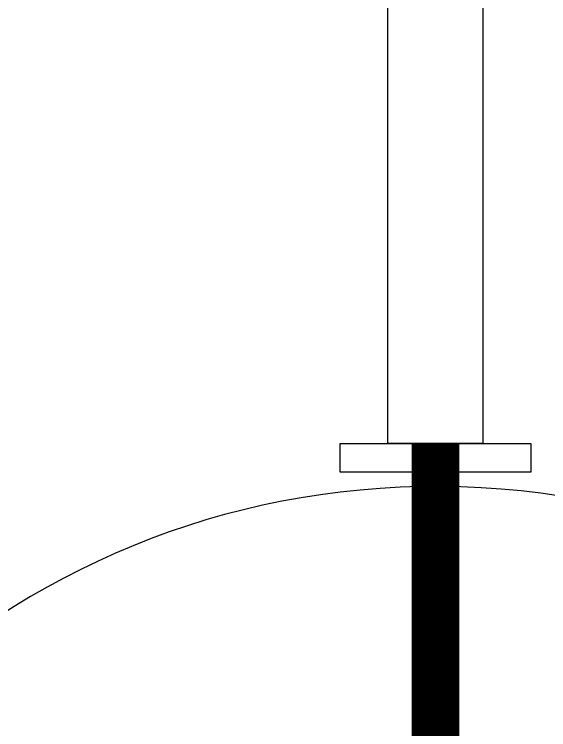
# Model space of a CAD drawing. Extents: x 11477420 to 23072185, y -28506554 to -14238804.
# Drawn here: x 11485804 to 11486365, y -14315729 to -14314979 of the extents above; entities that cross this region are included whole.
import ezdxf

# ---------------------------------------------------------------- set-up
doc = ezdxf.new("R2010")
doc.units = 0
doc.header["$LTSCALE"] = 50
doc.header["$MEASUREMENT"] = 0
doc.linetypes.add('HIDDEN', pattern=[0.375, 0.25, -0.125])
doc.layers.get('0').update_dxf_attribs({"linetype": 'CONTINUOUS'})
for name, color, linetype in [('1.천장.벽체선(내벽)', 3, 'CONTINUOUS'), ('3.기호.계단선', 30, 'CONTINUOUS'), ('CO-DO-FR', 7, 'CONTINUOUS'), ('CO-DOOR', 8, 'CONTINUOUS')]:
    doc.layers.add(name, color=color, linetype=linetype)

# ---------------------------------------------------------------- blocks, each defined once
blk = doc.blocks.new('flooor2')
at = {"layer": '1.천장.벽체선(내벽)', "ltscale": 30}
for p, q in [((11520696.07, -14276299.45), (11520696.07, -14273794.45)), ((11520596.07, -14276299.45), (11520596.07, -14274399.45)), ((11520696.07, -14276299.45), (11520596.07, -14276299.45))]:
    blk.add_line(p, q, dxfattribs=at)
at = {"layer": 'CO-DO-FR', "color": 8}
blk.add_lwpolyline([(11520746.07, -14276299.45), (11520746.07, -14276329.45), (11520546.07, -14276329.45), (11520546.07, -14276299.45)], close=True, dxfattribs=at)
at = {"layer": 'CO-DOOR'}
blk.add_arc((11520646.42, -14277184.22), 839.77, 1.00823, 178.3093, dxfattribs=at)

msp = doc.modelspace()

# ---------------------------------------------------------------- linework, layer by layer
at = {"layer": '3.기호.계단선', "linetype": 'HIDDEN', "ltscale": 10, "const_width": 50}
msp.add_lwpolyline([(11486246.07, -14316328.95), (11486246.07, -14315428.95)], dxfattribs=at)

# ---------------------------------------------------------------- block references
msp.add_blockref('flooor2', (-34400, -39129.51))

doc.saveas('drawing.dxf')
